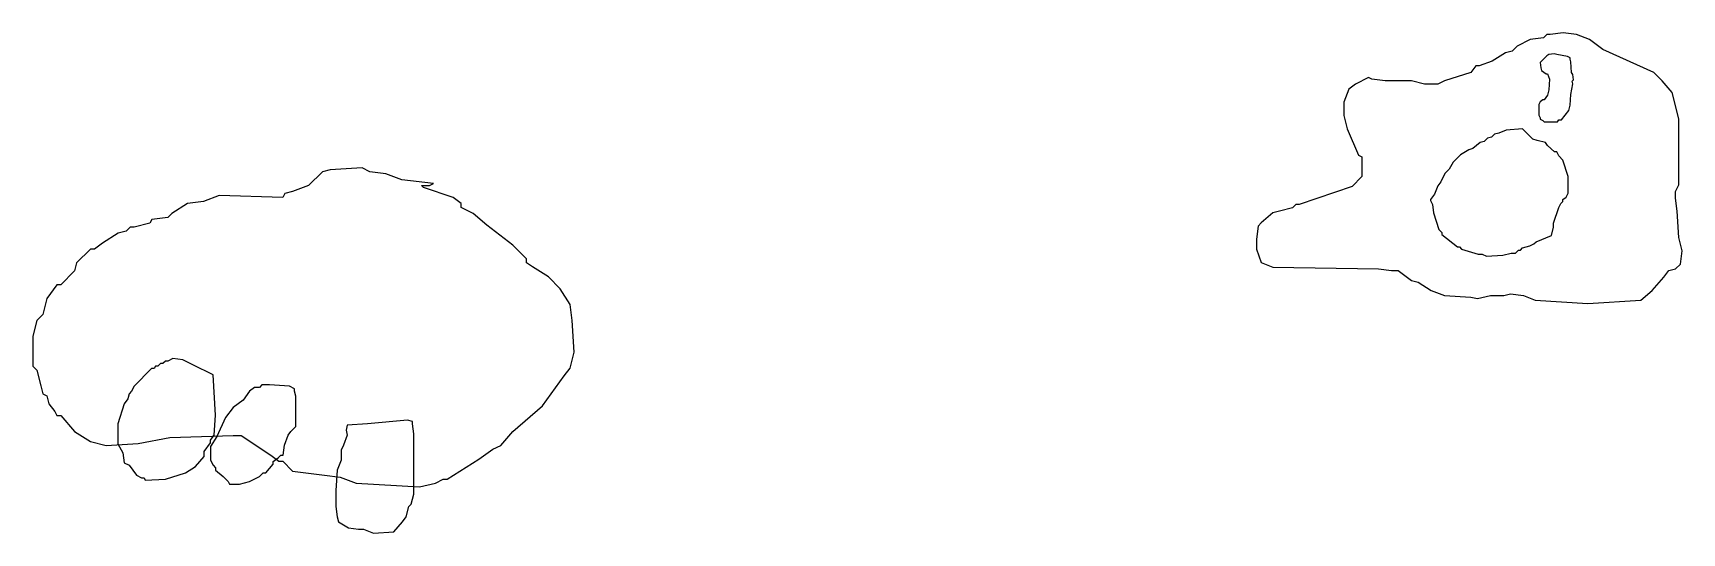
# Model space of a CAD drawing. Header units: metres. Extents: x 7.27 to 9.48, y 8.95 to 9.63.
import ezdxf

# ---------------------------------------------------------------- set-up
doc = ezdxf.new("R2010")
doc.units = ezdxf.units.M

msp = doc.modelspace()

# ---------------------------------------------------------------- linework, layer by layer
at = {"color": 31}
for points in [[(8.90941, 9.33515), (8.91606, 9.31741), (8.93158, 9.31075), (9.0735, 9.30854), (9.09123, 9.30632), (9.1001, 9.30632), (9.11784, 9.29302), (9.12671, 9.2908), (9.14445, 9.27971), (9.16219, 9.27306), (9.19767, 9.27084), (9.20654, 9.26862), (9.22428, 9.27306), (9.24202, 9.27306), (9.25089, 9.27528), (9.26862, 9.27306), (9.28415, 9.26641), (9.3551, 9.26197), (9.42606, 9.26641), (9.44158, 9.27971), (9.4571, 9.29745), (9.46375, 9.30632), (9.47262, 9.30854), (9.47927, 9.31519), (9.48149, 9.33293), (9.47706, 9.35067), (9.47484, 9.38615), (9.47262, 9.40388), (9.47262, 9.41275), (9.47706, 9.42162), (9.47706, 9.49258), (9.47706, 9.51032), (9.46819, 9.5458), (9.45488, 9.56132), (9.4438, 9.5724), (9.37506, 9.60345), (9.35732, 9.61675), (9.33958, 9.6234), (9.32184, 9.62562), (9.3041, 9.6234), (9.29967, 9.6234), (9.29523, 9.61897), (9.27749, 9.61675), (9.25975, 9.60788), (9.2531, 9.60123), (9.24423, 9.59901), (9.22649, 9.58793), (9.20876, 9.58127), (9.20432, 9.58127), (9.19767, 9.5724), (9.16219, 9.56132), (9.15332, 9.55688), (9.13558, 9.55688), (9.11784, 9.56132), (9.08236, 9.56132), (9.06463, 9.56353), (9.06019, 9.56575), (9.04245, 9.55688), (9.03358, 9.55023), (9.02693, 9.53249), (9.02693, 9.51475), (9.03137, 9.49701), (9.04689, 9.46154), (9.05132, 9.45932), (9.05132, 9.44158), (9.05132, 9.43271), (9.03802, 9.41941), (8.96706, 9.39501), (8.96263, 9.39501), (8.95819, 9.39058), (8.94045, 9.38615), (8.93158, 9.38393), (8.91606, 9.37062), (8.91163, 9.36619), (8.90941, 9.34845), (8.90941, 9.33958), (8.90941, 9.33736)], [(7.2652, 9.17807), (7.27052, 9.17274), (7.27585, 9.15143), (7.27852, 9.14077), (7.28384, 9.13811), (7.28651, 9.12745), (7.2945, 9.11679), (7.29717, 9.11147), (7.30249, 9.11147), (7.32114, 9.09015), (7.34246, 9.07683), (7.36377, 9.0715), (7.4064, 9.07417), (7.44902, 9.08216), (7.53428, 9.08482), (7.54493, 9.08482), (7.5849, 9.05818), (7.59555, 9.05019), (7.60088, 9.05019), (7.6142, 9.03687), (7.65683, 9.03154), (7.67814, 9.02888), (7.69946, 9.02088), (7.78471, 9.01556), (7.80602, 9.02088), (7.81668, 9.02621), (7.82201, 9.02621), (7.86463, 9.05285), (7.88328, 9.06618), (7.89394, 9.0715), (7.90993, 9.09015), (7.94989, 9.12479), (7.97919, 9.16475), (7.98719, 9.17541), (7.99251, 9.19672), (7.98985, 9.23935), (7.98719, 9.26066), (7.97387, 9.28197), (7.95788, 9.29796), (7.93657, 9.31128), (7.92857, 9.31661), (7.92857, 9.32194), (7.90993, 9.34059), (7.87529, 9.36723), (7.85664, 9.38321), (7.84599, 9.38854), (7.84066, 9.3912), (7.84066, 9.39653), (7.83, 9.40453), (7.79004, 9.41785), (7.78737, 9.42051), (7.79803, 9.42051), (7.80336, 9.42317), (7.76073, 9.4285), (7.73942, 9.4365), (7.7181, 9.43916), (7.70745, 9.44449), (7.66482, 9.44182), (7.65416, 9.43916), (7.63552, 9.42051), (7.6142, 9.41252), (7.60355, 9.40985), (7.60088, 9.40453), (7.51563, 9.40719), (7.49431, 9.3992), (7.473, 9.39653), (7.45169, 9.38321), (7.44636, 9.37788), (7.42505, 9.37522), (7.42238, 9.36989), (7.40107, 9.36456), (7.39574, 9.36456), (7.39041, 9.35923), (7.37976, 9.35657), (7.35844, 9.34325), (7.34779, 9.33526), (7.34246, 9.33526), (7.32381, 9.31661), (7.32114, 9.30595), (7.30249, 9.2873), (7.29717, 9.2873), (7.28384, 9.26865), (7.27852, 9.24734), (7.27052, 9.23935), (7.2652, 9.21803), (7.2652, 9.19672), (7.2652, 9.18606), (7.2652, 9.18074)]]:
    msp.add_lwpolyline(points, close=True, dxfattribs=at)
at = {"color": 227}
msp.add_lwpolyline([(9.28911, 9.51504), (9.29091, 9.51146), (9.29091, 9.50966), (9.29449, 9.50787), (9.29629, 9.50608), (9.31063, 9.50608), (9.31422, 9.50608), (9.31601, 9.50877), (9.3196, 9.50877), (9.32946, 9.52132), (9.33125, 9.52849), (9.33215, 9.54284), (9.33484, 9.55718), (9.33394, 9.56077), (9.33573, 9.56256), (9.33484, 9.56973), (9.33305, 9.57242), (9.33215, 9.58677), (9.33125, 9.59035), (9.33125, 9.59215), (9.32767, 9.59394), (9.31332, 9.59663), (9.30973, 9.59753), (9.30256, 9.59663), (9.29987, 9.59484), (9.2936, 9.58856), (9.29091, 9.58587), (9.2918, 9.5787), (9.2927, 9.57511), (9.29898, 9.57063), (9.30077, 9.57063), (9.30346, 9.56346), (9.30256, 9.54911), (9.30077, 9.54194), (9.29629, 9.53566), (9.29449, 9.53566), (9.29091, 9.53297), (9.28911, 9.52939), (9.28911, 9.51594)], close=True, dxfattribs=at)
at = {"color": 224}
msp.add_lwpolyline([(9.14347, 9.4007), (9.14625, 9.39513), (9.14764, 9.38401), (9.15459, 9.36176), (9.15876, 9.35759), (9.15876, 9.35481), (9.17962, 9.33813), (9.1824, 9.33813), (9.18518, 9.33535), (9.20743, 9.32839), (9.21299, 9.32839), (9.21855, 9.32561), (9.2408, 9.327), (9.25192, 9.32978), (9.25748, 9.32978), (9.26165, 9.33396), (9.26443, 9.33396), (9.26722, 9.33674), (9.27695, 9.33952), (9.28251, 9.3423), (9.28529, 9.34508), (9.30615, 9.35342), (9.30893, 9.36455), (9.30893, 9.37011), (9.31588, 9.39096), (9.31866, 9.39653), (9.32144, 9.39931), (9.32144, 9.40209), (9.32561, 9.40487), (9.32839, 9.41043), (9.32839, 9.43268), (9.32144, 9.45492), (9.31588, 9.46049), (9.3131, 9.46605), (9.31032, 9.46605), (9.30059, 9.47439), (9.2978, 9.47856), (9.28668, 9.48134), (9.28112, 9.48273), (9.27139, 9.49246), (9.26722, 9.49664), (9.24497, 9.49525), (9.23524, 9.49107), (9.22967, 9.48968), (9.2255, 9.48551), (9.21994, 9.48412), (9.21577, 9.47995), (9.21021, 9.47856), (9.20047, 9.47022), (9.19491, 9.46883), (9.18379, 9.46188), (9.17406, 9.45214), (9.16849, 9.44241), (9.16293, 9.43685), (9.15737, 9.42572), (9.1532, 9.42016), (9.14903, 9.40904), (9.14486, 9.40348), (9.14347, 9.40209)], close=True, dxfattribs=at)
at = {"color": 236}
for points in [[(7.37911, 9.07342), (7.38585, 9.06162), (7.38754, 9.04813), (7.39428, 9.04476), (7.4044, 9.03127), (7.41114, 9.0279), (7.41451, 9.0279), (7.4162, 9.02453), (7.44317, 9.02622), (7.47015, 9.03464), (7.48363, 9.04307), (7.49543, 9.05656), (7.49543, 9.0633), (7.50386, 9.07511), (7.50386, 9.07848), (7.50892, 9.08522), (7.51061, 9.1122), (7.50723, 9.16614), (7.48026, 9.17963), (7.46677, 9.18637), (7.45329, 9.18806), (7.44654, 9.18469), (7.44317, 9.18469), (7.4398, 9.18132), (7.43643, 9.18132), (7.43306, 9.17794), (7.42968, 9.17794), (7.428, 9.17457), (7.42463, 9.17457), (7.40102, 9.15097), (7.39765, 9.14423), (7.39428, 9.14086), (7.39259, 9.13411), (7.38754, 9.12737), (7.37911, 9.10039), (7.37911, 9.07511)], [(7.50386, 9.0515), (7.50723, 9.04476), (7.51061, 9.04139), (7.51061, 9.03802), (7.52072, 9.02959), (7.52747, 9.02284), (7.52915, 9.01947), (7.54264, 9.01947), (7.55613, 9.02284), (7.56961, 9.02959), (7.57467, 9.03464), (7.57804, 9.03464), (7.58816, 9.04645), (7.58816, 9.04982), (7.5949, 9.05488), (7.59827, 9.05825), (7.60164, 9.05825), (7.60333, 9.07173), (7.60839, 9.08522), (7.61176, 9.09028), (7.6185, 9.09702), (7.6185, 9.124), (7.6185, 9.13748), (7.61682, 9.14423), (7.61682, 9.1476), (7.61007, 9.15097), (7.5831, 9.15266), (7.57636, 9.15266), (7.57298, 9.15266), (7.56961, 9.14928), (7.56287, 9.14928), (7.55613, 9.14423), (7.5477, 9.13243), (7.53421, 9.12231), (7.52409, 9.10882), (7.51229, 9.08354), (7.50386, 9.07005), (7.50386, 9.05656), (7.50386, 9.05319)], [(7.67245, 8.98913), (7.67414, 8.97564), (7.67582, 8.9689), (7.68931, 8.96047), (7.7028, 8.95878), (7.70954, 8.95878), (7.72303, 8.95372), (7.75, 8.95541), (7.7618, 8.9689), (7.76686, 8.97564), (7.77023, 8.98913), (7.7736, 8.9925), (7.77698, 9.00598), (7.77698, 9.05993), (7.77698, 9.08691), (7.77529, 9.10039), (7.77529, 9.10377), (7.76855, 9.10545), (7.7146, 9.10039), (7.68762, 9.09871), (7.68594, 9.09196), (7.68762, 9.08522), (7.68257, 9.07173), (7.67919, 9.06499), (7.67919, 9.0515), (7.67414, 9.03802), (7.67245, 9.01104), (7.67245, 8.99756), (7.67245, 8.99081)]]:
    msp.add_lwpolyline(points, close=True, dxfattribs=at)

doc.saveas('drawing.dxf')
